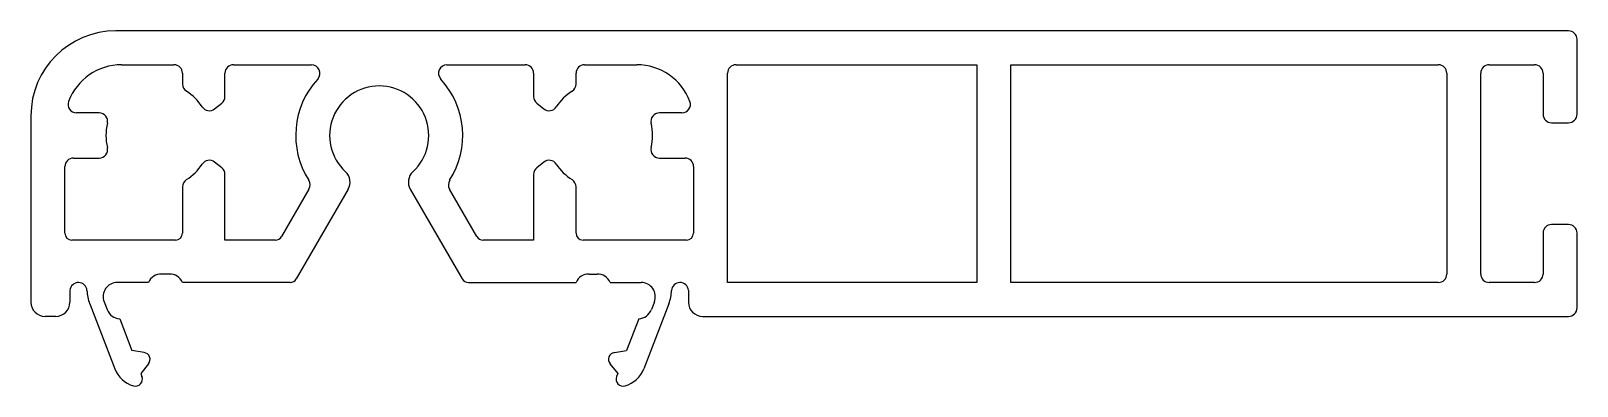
# Model space of a CAD drawing. Extents: x 58.9 to 113.5, y 27.7 to 40.3.
import ezdxf

# ---------------------------------------------------------------- set-up
doc = ezdxf.new("R2010")
doc.units = 0
doc.layers.get('0').update_dxf_attribs({"linetype": 'CONTINUOUS'})

msp = doc.modelspace()

# ---------------------------------------------------------------- linework, layer by layer
for p, q in [((113.221, 40.281), (61.921, 40.281)), ((113.521, 37.331), (113.521, 39.981)), ((62.121, 39.081), (63.973, 39.081)), ((64.273, 38.781), (64.273, 38.396)), ((65.773, 37.955), (65.773, 38.781)), ((66.073, 39.081), (68.829, 39.081)), ((73.614, 39.081), (76.37, 39.081)), ((76.67, 38.781), (76.67, 37.955)), ((78.17, 38.396), (78.17, 38.781)), ((78.47, 39.081), (80.321, 39.081)), ((83.521, 31.381), (83.521, 38.781)), ((83.821, 39.081), (92.321, 39.081)), ((92.321, 39.081), (92.321, 31.381)), ((93.521, 39.081), (108.621, 39.081)), ((93.521, 31.381), (93.521, 39.081)), ((108.921, 38.781), (108.921, 31.681)), ((110.121, 31.681), (110.121, 38.781)), ((110.421, 39.081), (112.021, 39.081)), ((112.321, 38.781), (112.321, 37.331)), ((65.408, 37.521), (65.659, 37.72)), ((76.784, 37.72), (77.035, 37.521)), ((58.921, 37.281), (58.921, 30.681)), ((61.33, 37.381), (60.531, 37.381)), ((81.912, 37.381), (81.113, 37.381)), ((112.621, 37.031), (113.221, 37.031)), ((60.421, 35.781), (61.33, 35.781)), ((65.659, 35.442), (65.408, 35.64)), ((77.035, 35.64), (76.784, 35.442)), ((81.113, 35.781), (82.021, 35.781)), ((60.121, 33.131), (60.121, 35.481)), ((65.773, 32.881), (65.773, 35.206)), ((76.67, 35.206), (76.67, 32.881)), ((82.321, 35.481), (82.321, 33.131)), ((64.273, 34.765), (64.273, 33.131)), ((68.741, 34.684), (67.772, 33.006)), ((70.125, 34.681), (68.291, 31.506)), ((72.318, 34.681), (74.152, 31.506)), ((74.671, 33.006), (73.702, 34.684)), ((78.17, 33.131), (78.17, 34.765)), ((113.221, 33.431), (112.621, 33.431)), ((64.023, 32.881), (60.371, 32.881)), ((67.555, 32.881), (65.773, 32.881)), ((76.67, 32.881), (74.888, 32.881)), ((82.071, 32.881), (78.42, 32.881)), ((112.321, 33.131), (112.321, 31.681)), ((113.521, 30.481), (113.521, 33.131)), ((63.813, 31.681), (63.53, 31.681)), ((78.63, 31.681), (78.913, 31.681)), ((63.071, 31.381), (61.971, 31.381)), ((68.075, 31.381), (64.271, 31.381)), ((74.368, 31.381), (78.171, 31.381)), ((79.371, 31.381), (80.471, 31.381)), ((92.321, 31.381), (83.521, 31.381)), ((108.621, 31.381), (93.521, 31.381)), ((112.021, 31.381), (110.421, 31.381)), ((60.299, 31.104), (60.299, 30.681)), ((60.996, 30.631), (61.88, 28.328)), ((61.505, 30.701), (61.612, 30.421)), ((81.447, 30.631), (80.563, 28.328)), ((80.938, 30.701), (80.831, 30.421)), ((82.143, 31.104), (82.143, 30.681)), ((59.799, 30.181), (59.421, 30.181)), ((62.056, 30.101), (62.49, 28.973)), ((80.386, 30.101), (79.953, 28.973)), ((82.643, 30.181), (113.221, 30.181)), ((62.917, 28.905), (62.49, 28.973)), ((79.526, 28.905), (79.953, 28.973)), ((63.073, 28.501), (62.8, 28.164)), ((79.37, 28.501), (79.643, 28.164)), ((62.8, 28.164), (62.842, 28.055)), ((79.643, 28.164), (79.601, 28.055))]:
    msp.add_line(p, q)
for centre, radius, start, end in [((61.921, 37.281), 3, 90, 180), ((113.221, 39.981), 0.3, 0, 90), ((62.121, 37.081), 2, 90, 159.3327), ((63.973, 38.781), 0.3, 0, 90), ((66.073, 38.781), 0.3, 90, 180), ((68.829, 38.781), 0.3, 317.3963, 90), ((73.614, 38.781), 0.3, 90, 222.6037), ((76.37, 38.781), 0.3, 0, 90), ((78.47, 38.781), 0.3, 90, 180), ((80.321, 37.081), 2, 20.6673, 90), ((83.821, 38.781), 0.3, 90, 180), ((108.621, 38.781), 0.3, 0, 90), ((110.421, 38.781), 0.3, 90, 180), ((112.021, 38.781), 0.3, 0, 90), ((64.573, 38.396), 0.3, 180, 237.6276), ((71.221, 36.581), 2.95, 137.3963, 212.5136), ((71.221, 36.581), 1.75, 312.8396, 227.1604), ((71.221, 36.581), 2.95, 327.4864, 42.6037), ((77.87, 38.396), 0.3, 302.3724, 0), ((60.531, 37.681), 0.3, 159.3327, 270), ((63.421, 36.581), 1.85, 33.1491, 57.6276), ((65.473, 37.955), 0.3, 308.345, 0), ((76.97, 37.955), 0.3, 180, 231.655), ((79.021, 36.581), 1.85, 122.3724, 146.8509), ((81.912, 37.681), 0.3, 270, 20.6673), ((61.33, 37.081), 0.3, 346.5523, 90), ((65.222, 37.756), 0.3, 213.1491, 308.345), ((77.221, 37.756), 0.3, 231.655, 326.8509), ((81.113, 37.081), 0.3, 90, 193.4477), ((112.621, 37.331), 0.3, 180, 270), ((113.221, 37.331), 0.3, 270, 0), ((63.421, 36.581), 1.85, 166.5523, 193.4477), ((79.021, 36.581), 1.85, 346.5523, 13.4477), ((61.33, 36.081), 0.3, 270, 13.4477), ((81.113, 36.081), 0.3, 166.5523, 270), ((60.421, 35.481), 0.3, 90, 180), ((63.421, 36.581), 1.85, 302.3724, 326.8509), ((65.222, 35.405), 0.3, 51.655, 146.8509), ((77.221, 35.405), 0.3, 33.1491, 128.345), ((79.021, 36.581), 1.85, 213.1491, 237.6276), ((82.021, 35.481), 0.3, 0, 90), ((64.573, 34.765), 0.3, 122.3724, 180), ((65.473, 35.206), 0.3, 0, 51.655), ((68.481, 34.834), 0.3, 330, 32.5136), ((69.692, 34.931), 0.5, 330, 47.1604), ((72.751, 34.931), 0.5, 132.8396, 210), ((73.962, 34.834), 0.3, 147.4864, 210), ((76.97, 35.206), 0.3, 128.345, 180), ((77.87, 34.765), 0.3, 0, 57.6276), ((112.621, 33.131), 0.3, 90, 180), ((113.221, 33.131), 0.3, 0, 90), ((60.371, 33.131), 0.25, 180, 270), ((64.023, 33.131), 0.25, 270, 0), ((67.555, 33.131), 0.25, 270, 330), ((74.888, 33.131), 0.25, 210, 270), ((78.42, 33.131), 0.25, 180, 270), ((82.071, 33.131), 0.25, 270, 0), ((63.53, 31.181), 0.5, 90, 156.4218), ((63.813, 31.181), 0.5, 23.5782, 90), ((78.63, 31.181), 0.5, 90, 156.4218), ((78.913, 31.181), 0.5, 23.5782, 90), ((108.621, 31.681), 0.3, 270, 0), ((110.421, 31.681), 0.3, 180, 270), ((112.021, 31.681), 0.3, 270, 0), ((60.599, 31.081), 0.3, 2.8082, 175.5883), ((61.971, 30.881), 0.5, 90, 201), ((68.075, 31.631), 0.25, 270, 330), ((74.368, 31.631), 0.25, 210, 270), ((80.471, 30.881), 0.5, 339, 90), ((81.844, 31.081), 0.3, 4.4117, 177.1918), ((59.421, 30.681), 0.5, 180, 270), ((59.799, 30.681), 0.5, 270, 0), ((62.396, 31.169), 1.5, 182.8082, 201), ((80.047, 31.169), 1.5, 339, 357.1918), ((82.643, 30.681), 0.5, 180, 270), ((62.079, 30.6), 0.5, 201, 267.4218), ((80.364, 30.6), 0.5, 272.5782, 339), ((113.221, 30.481), 0.3, 270, 0), ((62.878, 28.658), 0.25, 321, 81), ((79.565, 28.658), 0.25, 99, 219), ((62.814, 28.687), 1, 201, 254.1301), ((62.609, 27.965), 0.25, 254.1301, 21), ((79.834, 27.965), 0.25, 159, 285.8699), ((79.629, 28.687), 1, 285.8699, 339)]:
    msp.add_arc(centre, radius, start, end)

doc.saveas('drawing.dxf')
